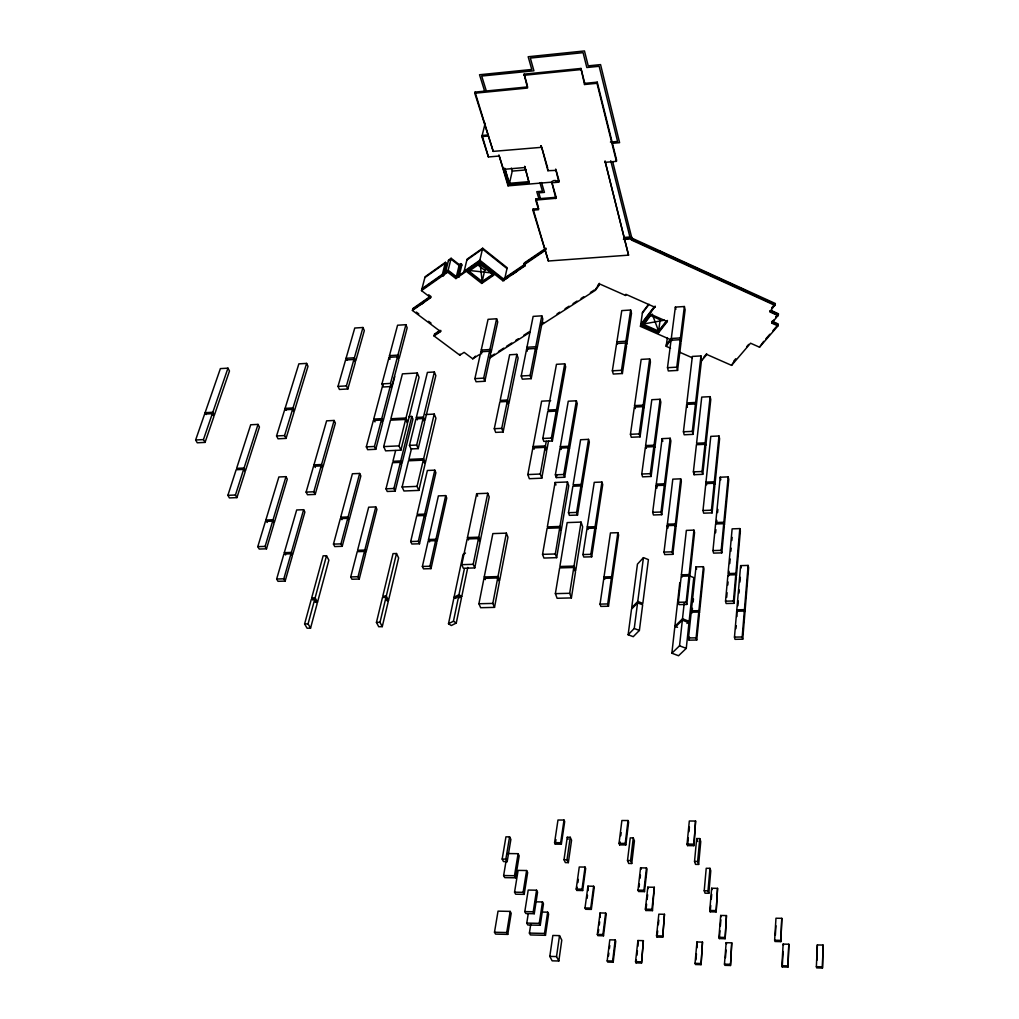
<?xml version="1.0" encoding="UTF-8"?>
<svg xmlns="http://www.w3.org/2000/svg" width="1019" height="1019" viewBox="0 0 1019 1019"><rect width="100%" height="100%" fill="white"/><g stroke="black" fill="none" stroke-linecap="round" stroke-linejoin="round"><path stroke-width="1.5" d="M628.545 255.145L605.069 161.206L628.545 255.145L548.375 261.004L532.873 210.169L538.592 209.697L535.688 200.093L555.814 198.297L551.648 181.675C555.852 178.159 559.253 183.675 558.998 180.949L558.781 182.07L555.699 169.09L555.559 170.39L547.904 170.708L541.42 146.29M822.448 968.05L823.072 945.072L817.34 944.931L816.372 966.674L816.678 967.884L822.448 968.05L823.072 945.072M817.021 960.127L817.34 944.931M787.954 967.095L788.821 944.231L783.14 944.091L781.891 965.719L782.248 966.929L787.954 967.095L788.821 944.231M782.248 966.929L783.127 951.491M780.86 941.632L781.79 918.336L775.969 918.221L774.631 940.219L774.988 941.492L780.86 941.632L781.79 918.336M775.37 935.213L775.943 925.787M701.072 360.433L700.945 361.541L706.829 354.472L731.578 365.362L750.557 343.199L759.512 347.199L777.943 325.914L771.956 323.201L778.427 314.642L769.854 310.757M777.943 325.914L778.032 324.781L772.045 322.08L773.867 319.953M730.496 965.49L731.744 942.83L726.152 942.69L724.458 964.14L724.866 965.337L730.496 965.49L731.744 942.83M725.133 938.716L726.458 915.571L720.7 915.457L718.917 937.302L719.35 938.575L725.133 938.716L726.458 915.571M725.477 957.682L726.076 950.026M771.956 323.201L772.045 322.08M778.338 315.775L769.765 311.878L775.293 304.375L631.704 238.955L631.398 237.72L623.603 238.319M742.724 639.193L742.189 636.977L744.329 611.056L736.699 611.222L734.47 637.117L735.017 639.333L742.724 639.193L744.864 613.298L744.329 611.056M748.112 565.418L748.621 567.685L744.978 611.884L744.443 609.655L748.112 565.418L740.622 565.634L736.813 609.821L737.361 612.05M719.35 938.575L719.987 930.78M720.369 926.105L720.879 919.864M716.14 911.929L717.554 888.351L711.657 888.25L709.746 910.464L710.205 911.801L716.14 911.929L717.554 888.351M710.205 911.801L710.752 905.471M711.3 899.127L711.708 894.364M759.512 347.199L763.702 341.34M735.935 628.685L736.189 625.641M736.979 616.508L736.699 611.222M737.896 605.745L738.304 601.019M738.979 593.134L739.246 589.976M739.921 582.091L740.329 577.365M701.059 964.675L702.499 942.104L696.958 941.976L695.034 963.324L695.48 964.522L701.059 964.675L702.499 942.104M708.816 893.268L708.001 890.823L709.976 868.328L706.218 868.277L704.218 890.759L705.046 893.192L708.816 893.268L710.778 870.799L709.976 868.328M734.024 603.337L733.463 600.993L735.769 574.754L727.923 574.971L725.528 601.172L726.114 603.515L734.024 603.337L736.329 577.123L735.769 574.754M735.896 573.328L739.819 528.594L732.126 528.861L728.05 573.544L735.896 573.328L736.444 575.697L740.354 531.001L739.819 528.594M726.674 597.351L727.095 592.74M727.795 585.033L728.076 581.951M728.623 575.901L729.044 571.29M729.744 563.583L730.164 558.972M730.865 551.266L731.145 548.184M731.846 540.49L732.126 537.408M695.901 959.949L696.448 953.848M696.996 947.759L696.958 941.976M698.639 864.418L697.646 861.463L699.773 838.586L696.678 838.561L694.538 861.424L695.531 864.379L698.639 864.418L700.754 841.579L699.773 838.586M693.888 845.681L695.582 821.047L689.315 820.996L687.061 844.076L687.583 845.604L693.888 845.681L695.582 821.047M721.796 552.871L724.318 526.237L723.719 523.69L715.593 523.97L712.956 550.591L713.58 553.113L721.796 552.871L721.185 550.336L723.719 523.69M723.859 522.25L728.177 476.879L720.216 477.21L715.733 522.53L723.859 522.25L724.458 524.798L728.763 479.465L728.177 476.879M687.583 845.604L688.334 837.924M688.933 831.771L689.379 827.161M731.578 365.362L733.68 361.911M715.593 532.771L715.898 529.651M716.497 523.511L716.816 520.391M717.58 512.582L717.885 509.462M712.103 512.875L711.453 510.188L714.179 483.261L705.823 483.592L702.995 510.494L703.658 513.168L712.103 512.875L714.816 485.961L714.179 483.261M718.981 435.979L719.592 438.718L714.969 484.496L714.332 481.796L718.981 435.979L710.791 436.361L705.976 482.127L706.626 484.827M696.729 640.034L696.104 637.83L698.754 612.062L691.213 612.228L688.487 637.97L689.111 640.161L696.729 640.034L699.352 614.279L698.754 612.062M703.403 566.691L703.976 568.946L699.493 612.878L698.894 610.661L703.403 566.691L696.002 566.895L691.353 610.827L691.977 613.043L692.461 608.343M662.719 937.213L664.464 914.285L658.822 914.17L656.529 935.811L657.038 937.072L662.719 937.213L664.464 914.285M686.271 648.377L688.984 622.749L682.348 620.176L674.731 627.666L671.865 653.204L678.552 655.739L686.271 648.377L679.546 645.804L671.865 653.204M686.959 623.488L689.137 621.348L693.786 577.595L689.876 576.053M657.038 937.072L657.688 930.895M658.35 924.717L658.834 920.081M689.111 640.161L689.43 637.142M693.124 602.076L693.455 598.943M686.793 604.433L686.144 602.102L688.971 576.015L681.227 576.232L678.323 602.28L678.985 604.611L686.793 604.433L689.608 578.372L688.971 576.015M693.939 530.135L694.563 532.517L689.761 576.958L689.124 574.601L693.939 530.135L686.36 530.389L681.393 574.818L682.042 577.162M702.753 474.332L702.066 471.504L704.995 444.322L696.423 444.717L693.391 471.861L694.092 474.701L702.753 474.332L705.67 447.175L704.995 444.322M705.148 442.845L710.128 396.658L701.734 397.092L696.588 443.24L705.148 442.845L705.823 445.698L710.765 399.537L710.128 396.658M679.546 645.804L682.348 620.176M677.533 627.296L674.884 626.277L682.501 618.775L684.208 603.146M652.466 910.629L651.931 909.305L654.325 887.269L647.817 887.167L645.358 909.165L645.906 910.502L652.466 910.629L654.325 887.269M694.092 474.701L694.423 471.682M645.906 910.502L646.606 904.222M647.129 899.51L647.651 894.797M641.55 963.019L643.371 940.652L637.932 940.524L635.538 961.681L636.06 962.866L641.55 963.019L643.371 940.652M644.505 891.612L643.944 890.224L646.454 867.946L640.556 867.87L637.996 890.122L638.569 891.51L644.505 891.612L647.001 869.36L646.454 867.946M636.06 962.866L636.404 959.847M636.913 955.312L637.423 950.791M637.932 946.256L637.932 940.524M674.884 626.277L679.775 582.677M639.079 887.065L639.41 884.097M640.098 878.161L640.429 875.206M693.06 434.361L692.334 431.368L695.467 403.944L686.666 404.403L683.431 431.789L684.169 434.782L693.06 434.361L696.181 406.963L695.467 403.944M695.633 402.454L700.957 355.924L692.347 356.421L686.844 402.913L695.633 402.454L696.346 405.473L701.632 358.955L700.957 355.924M672.82 554.349L675.903 527.893L675.228 525.358L667.203 525.638L664.006 552.081L664.719 554.591L672.82 554.349L672.12 551.839L675.228 525.358M631.742 863.501L634.429 840.892L633.27 837.924L630.251 837.885L627.513 860.533L628.698 863.462L631.742 863.501L630.57 860.571L633.27 837.924M680.667 478.828L681.329 481.388L676.081 526.454L675.393 523.919L680.667 478.828L672.807 479.147L667.381 524.199L668.082 526.721M625.832 844.929L628.621 822.078L628.022 820.537L621.883 820.499L619.03 843.35L619.641 844.866L625.832 844.929L625.233 843.414L628.022 820.537M613.183 962.229L612.636 961.044L615.196 939.964L609.795 939.824L607.184 960.892L607.744 962.076L613.183 962.229L615.743 941.161L615.196 939.964M608.483 956.064L608.852 953.058M609.413 948.549L609.782 945.543M677.559 370.419L676.769 367.158L680.221 339.684L671.062 340.244L667.496 367.693L668.311 370.941L677.559 370.419L680.985 342.957L680.221 339.684M684.373 306.515L685.125 309.801L681.214 341.212L680.437 337.926L684.373 306.515L675.368 307.101L671.292 338.486L671.814 340.664M619.641 844.866L620.023 841.821M620.775 835.733L621.157 832.689M661.751 514.684L661.013 512.022L664.337 485.248L656.096 485.579L652.682 512.315L653.434 514.977L661.751 514.684L665.063 487.935L664.337 485.248M670.184 438.259L670.884 440.972L665.241 486.483L664.515 483.796L670.184 438.259L662.108 438.641L656.287 484.127L657.026 486.802M603.503 935.786L602.917 934.538L605.63 913.062L600.089 912.948L597.325 934.398L597.911 935.659L603.503 935.786L606.203 914.336L605.63 913.062M598.306 932.589L598.701 929.532M599.287 924.934L599.682 921.877M600.267 917.278L600.089 912.948M639.384 630.455L642.658 604.802L637.576 602.828L631.513 609.171L628.137 634.748L633.245 636.684L639.384 630.455L634.251 628.494L628.137 634.748M670.527 348.218L666.184 346.32L671.406 338.817L666.324 345.212M634.251 628.494L637.576 602.828M637.767 601.439L643.435 557.648L648.402 559.609L642.836 603.401L637.767 601.439L631.691 607.783L637.448 564.118L643.435 557.648M591.351 909.394L594.23 887.587L593.631 886.25L587.938 886.148L585.008 907.954L585.619 909.279L591.351 909.394L590.74 908.069L593.631 886.25M666.184 346.32L667.33 337.62M651.103 476.472L650.313 473.669L653.867 446.653L645.409 447.035L641.766 474.026L642.569 476.828L651.103 476.472L654.631 449.481L653.867 446.653M660.095 399.27L660.834 402.123L654.822 448.016L654.058 445.188L660.095 399.27L651.816 399.703L645.613 445.57L646.39 448.398M667.254 321.596L667.407 320.475L658.491 331.901L642.696 324.946L642.543 326.055L658.338 333.009L667.254 321.596L651.358 314.553L642.543 326.055M587.084 898.376L587.504 895.268M588.129 890.606L587.938 886.148M582.664 890.53L582.04 889.154L585.059 867.08L579.263 866.991L576.194 889.052L576.843 890.428L582.664 890.53L585.683 868.468L585.059 867.08M658.338 333.009L660.146 319.749L650.16 315.33M576.843 890.428L577.276 887.269M577.926 882.556L578.359 879.41M640.047 436.858L643.817 409.625L643.014 406.645L634.34 407.091L630.443 434.311L631.283 437.266L640.047 436.858L639.219 433.89L643.014 406.645M671.266 339.938L640.454 326.386L655.217 306.171L640.607 325.265M649.651 358.905L650.428 361.911L644.021 408.148L643.218 405.167L649.651 358.905L641.168 359.389L634.557 405.613L635.372 408.594M608.483 606.241L612.152 580.448L611.375 578.13L603.808 578.333L600.051 604.114L600.841 606.407L608.483 606.241L607.706 603.936L611.375 578.13M558.832 961.006L561.787 940.117L559.52 935.62L552.846 935.455L549.801 956.395L552.132 960.828L558.832 961.006L556.527 956.574L559.52 935.62M568.347 862.634L571.57 840.229L570.245 837.287L567.265 837.261L564.004 859.692L565.354 862.596L568.347 862.634L567.01 859.73L570.245 837.287M617.858 532.695L618.597 535.039L612.343 579.034L611.578 576.716L617.858 532.695L610.432 532.937L604.012 576.932L604.789 579.238M561.354 844.216L564.692 821.581L564.016 820.053L557.979 820.015L554.578 842.649L555.279 844.152L561.354 844.216L560.667 842.713L564.016 820.053M640.454 326.386L642.505 312.311L648.237 304.745M530.797 923.991L529.396 933.086L530.389 934.945L545.471 935.315L544.503 933.442L547.662 912.171L541.662 912.043M545.471 935.315L548.617 914.056L547.662 912.171M528.211 913.928L526.772 923.087L527.791 924.985L540.248 925.265L543.471 903.878L542.503 901.955L534.758 901.802M555.279 844.152L555.954 839.631M622.38 373.527L621.475 370.305L625.628 342.995L616.61 343.543L612.355 370.814L613.272 374.037L622.38 373.527L626.507 346.243L625.628 342.995M630.646 310.018L631.5 313.279L626.774 344.498L625.895 341.25L630.646 310.018L621.768 310.604L616.89 341.798L617.489 343.951M540.248 925.265L539.255 923.367L542.503 901.955M534.249 913.725L533.23 911.763L536.554 890.198L528.211 890.058L524.81 911.597L525.842 913.546L534.249 913.725L537.561 892.185L536.554 890.198M591.695 556.794L590.854 554.323L594.867 528.122L587.033 528.39L582.932 554.565L583.785 557.036L591.695 556.794L595.695 530.619L594.867 528.122M601.923 482.051L602.713 484.573L595.911 529.192L595.083 526.696L601.923 482.051L594.243 482.356L587.25 526.963L588.09 529.46M540.872 325.252L595.504 290.211L599.885 284.059L625.564 295.459L625.73 294.351M775.204 305.496L631.538 240.076L631.398 237.72M631.538 240.076L631.704 238.955M524.186 894.364L523.129 892.338L526.606 870.519L518.111 870.392L514.557 892.173L515.627 894.211L524.186 894.364L527.651 872.57L526.606 870.519M571.379 597.924L575.468 572.181L573.799 567.494L559.648 567.901L555.368 593.644L557.113 598.28L571.379 597.924L569.685 593.287L573.799 567.494M574.028 566.093L581.059 522.097L567.163 522.594L559.877 566.5L574.028 566.093L575.697 570.78L582.664 526.848L581.059 522.097M507.768 934.398L511.194 913.266L510.175 911.394L498.036 911.139L494.495 932.245L495.552 934.105L507.768 934.398L506.723 932.538L510.175 911.394M577.518 515.054L576.614 512.417L580.932 485.91L572.869 486.241L568.462 512.71L569.379 515.347L577.518 515.054L581.798 488.56L580.932 485.91M581.161 484.471L588.498 439.355L580.601 439.737L573.111 484.802L581.161 484.471L582.04 487.12L589.339 442.042L588.498 439.355M506.086 860.889L503.628 875.55L504.736 877.639L515.589 877.818L514.493 875.716L518.098 853.693L507.322 853.553M515.589 877.818L519.181 855.82L518.098 853.693M507.169 861.628L510.888 839.414L509.589 836.866L505.946 836.828L502.176 859.055L503.488 861.577L507.169 861.628L505.857 859.093L509.589 836.866M556.654 557.66L555.304 553.967L559.711 527.867L547.101 528.301L542.541 554.361L543.929 558.055L556.654 557.66L561.036 531.6L559.711 527.867M559.953 526.454L567.468 481.974L555.1 482.484L547.343 526.887L559.953 526.454L561.278 530.173L568.742 485.757L567.468 481.974M564.679 477.249L563.736 474.472L568.309 447.723L560.055 448.105L555.368 474.816L556.336 477.593L564.679 477.249L569.239 450.513L568.309 447.723M576.359 400.785L577.238 403.6L569.481 449.061L568.564 446.271L576.359 400.785L568.258 401.206L560.31 446.653L561.24 449.443M604.866 162.352L616.406 161.346L616.61 160.2L597.236 82.144L584.766 83.367L584.537 84.513L597.007 83.291L597.236 82.144M556.336 477.593L556.845 474.625M552.362 440.985L557.189 414.045L556.221 411.103L547.763 411.536L542.809 438.476L543.815 441.393L552.362 440.985L551.368 438.068L556.221 411.103M541.777 478.191L546.604 451.544L545.152 447.354L532.835 447.927L527.829 474.574L529.345 478.713L541.777 478.191L540.287 474.039L545.152 447.354M548.566 440.717L546.859 450.092L545.42 445.914L546.273 441.214M556.489 409.638L564.73 363.834L556.463 364.318L548.031 410.071L556.489 409.638L557.457 412.58L565.66 366.802L564.73 363.834M534.096 449.264L533.103 446.475L541.624 401.168L550.668 400.696M494.508 607.375L499.386 581.964L497.718 577.964L483.961 578.346L478.917 603.745L480.65 607.706L494.508 607.375L492.814 603.414L497.718 577.964M506.354 533.141L507.959 537.191L499.654 580.575L497.985 576.576L506.354 533.141L492.852 533.599L484.229 576.958L485.362 579.62M531.192 378.66L536.453 351.657L535.408 348.46L526.619 348.995L521.218 375.986L522.314 379.157L531.192 378.66L530.109 375.489L535.408 348.46M541.79 315.826L542.821 319.023L536.796 349.925L535.739 346.74L541.79 315.826L533.141 316.387L526.963 347.262L527.676 349.39M548.375 261.004L533.115 209.022L538.822 208.564M555.521 198.463L555.864 197.304M555.559 198.463L555.954 197.253M584.537 84.513L580.97 68.451L524.123 74.158L527.524 88.042L474.778 93.226L493.221 151.372L541.153 147.36M474.752 567.927L479.987 542.197L478.471 538.567L467.161 538.949L461.773 564.666L463.352 568.258L474.752 567.927L473.198 564.322L478.471 538.567M503.106 432.031L508.57 405.167L507.233 401.473L499.87 401.855L494.291 428.719L495.68 432.387L503.106 432.031L501.743 428.349L507.233 401.473M487.744 493.26L489.209 496.941L480.267 540.809L478.752 537.166L487.744 493.26L476.65 493.706L467.454 537.548L468.485 539.968M507.538 400.008L516.862 354.345L509.653 354.778L500.176 400.403L507.538 400.008L508.863 403.715L518.136 358.077L516.862 354.345M456.27 623.029L461.467 597.886L458.69 596.077L453.773 598.637L448.5 623.743L451.315 625.539L456.27 623.029L453.455 621.233L448.5 623.743M459.302 597.796L461.76 596.51L467.785 567.379M504.672 279.117L507.156 267.742L482.662 248.216L479.401 262.189L502.953 280.811L525.027 265.832L525.256 264.723L524.097 263.794L545.827 249.018M453.455 621.233L458.69 596.077M455.913 598.471L454.054 597.261L458.97 594.701L464.397 568.627M547.904 170.708L548.146 169.562M535.688 200.093L535.93 198.96L555.75 197.329M454.054 597.261L463.072 554.387L465.492 553.075M524.097 263.794L523.868 264.902L525.027 265.832M532.873 210.169L533.115 209.022M540.732 147.118L540.898 145.972M540.949 147.169L541.025 145.984M541.076 147.271L541.229 146.048M484.84 381.272L483.668 378.113L489.528 351.237L480.853 351.772L474.892 378.622L476.077 381.756L484.84 381.272L490.674 354.408L489.528 351.237M496.61 318.769L497.718 321.953L491.043 352.689L489.897 349.53L496.61 318.769L488.063 319.329L481.235 350.052L482.012 352.154M529.09 182.719L524.747 166.428L529.09 182.719L509.233 184.401L504.749 168.173L509.487 183.293L529.332 181.611M502.953 280.811L503.195 279.703L525.256 264.723M430.999 568.64L436.705 543.051L435.623 540.656L428.184 540.898L422.375 566.475L423.496 568.857L430.999 568.64L429.903 566.246L435.623 540.656M445.698 495.603L446.742 498.036L437.024 541.662L435.941 539.255L445.698 495.603L438.399 495.896L428.502 539.51L429.585 541.904M434.043 335.964L440.577 331.57L440.845 330.474L434.311 334.882L434.043 335.964L459.786 355.172L464.116 352.345L472.765 358.828L475.491 356.141M552.413 182.095L508.035 185.84L508.29 184.732M509.233 184.401L512.251 171.103L511.321 168.071M470.116 269.487L467.441 272.264L481.732 283.435L484.738 270.315L487.146 268.647M459.786 355.172L460.04 354.09M419.497 543.777L418.35 541.293L424.312 515.512L416.746 515.792L410.695 541.548L411.854 544.019L419.497 543.777L425.433 518.009L424.312 515.512M424.643 514.111L434.807 470.167L427.381 470.485L417.077 514.391L424.643 514.111L425.764 516.608L435.877 472.689L434.807 470.167M418.847 490.394L425.038 464.193L423.293 460.142L408.517 460.805L402.11 486.98L403.944 490.992L418.847 490.394L417.051 486.369L423.293 460.142M508.035 185.84L498.915 154.952M382.252 626.647L388.175 601.783L385.959 597.414L382.456 597.503L376.444 622.392L378.724 626.723L382.252 626.647L379.998 622.316L385.959 597.414M388.506 600.433L398.633 557.941L396.493 553.521L393.041 553.623L382.787 596.153L386.29 596.064L388.506 600.433L386.176 600.484M434.234 414.083L435.928 418.172L425.382 462.766L423.624 458.716L434.234 414.083L425.547 414.542M386.29 596.064L396.493 553.521M463.976 272.022L467.059 259.183L482.662 248.216M493.221 151.372L475.071 92.092L527.778 86.895M418.21 448.602L416.669 445.048L423.089 418.529L415.981 418.885L409.46 445.379L411.026 448.946L418.21 448.602L424.605 422.108L423.089 418.529M434.374 371.999L435.826 375.616L424.948 420.669L423.445 417.089L434.374 371.999L427.407 372.406L416.338 417.446L417.344 419.841M457.658 276.442L460.766 263.615L461.938 264.52L458.83 277.346M498.648 156.073L488.419 156.977L482.153 135.476L488.394 134.903M459.289 264.66L451.124 258.266L447.672 272.188L455.901 278.582L459.289 264.66L460.766 263.615M411.485 448.627L408.861 459.391L423.624 458.716M488.419 156.977L481.872 136.597L485.171 123.286M395.143 491.158L401.601 465.033L400.391 462.346L392.57 462.702L385.997 488.814L387.245 491.476L395.143 491.158L393.907 488.483L400.391 462.346M400.9 450.143L407.498 423.7L405.638 419.42L390.481 420.197L383.679 446.602L385.615 450.857L400.9 450.143L399.002 445.876L405.638 419.42M445.367 272.901L448.564 260.087L451.124 258.266M411.778 416.44L412.95 419.153L401.957 463.62L400.747 460.932L411.778 416.44L408.708 416.605M405.995 417.981L417.281 372.992L402.429 373.858L390.85 418.758L405.995 417.981L407.855 422.261L419.064 377.31L417.281 372.992M445.405 262.329L442.195 275.143L443.38 276.047L446.577 263.246L445.405 262.329L425.076 276.773L421.484 290.619L430.744 297.663L412.402 310.438L440.577 331.57M395.627 450.551L392.926 461.289L400.747 460.932M359.248 579.034L358.038 576.716L364.471 551.432L357.236 551.661L350.727 576.92L351.95 579.238L359.248 579.034L365.655 553.776L364.471 551.432M364.815 550.056L375.782 506.914L368.674 507.195L357.58 550.285L364.815 550.056L365.999 552.4L376.928 509.296L375.782 506.914M474.778 93.226L475.071 92.092M375.769 449.303L374.457 446.475L381.373 420.095L373.336 420.503L366.331 446.857L367.655 449.685L375.769 449.303L382.66 422.936L381.373 420.095M394.735 376.661L383.029 421.509L381.756 418.656L390.379 385.755M391.831 386.507L398.773 359.936L397.461 356.816L389.029 357.338L381.947 383.896L383.31 386.978L391.831 386.507L390.494 383.411L397.461 356.816M412.402 310.438L412.682 309.343L431.012 296.567L428.706 294.809M405.893 324.692L407.167 327.812L399.219 358.229L397.907 355.121L405.893 324.692L397.576 325.227L389.475 355.631L390.366 357.707M342.218 546.311L340.945 543.879L347.734 518.353L340.333 518.62L333.468 544.121L334.754 546.566L342.218 546.311L348.969 520.811L347.734 518.353M359.656 473.453L360.853 475.937L349.339 519.423L348.09 516.964L359.656 473.453L352.396 473.759L340.703 517.232L341.964 519.69M375.017 421.917L373.718 419.076L382.851 384.711M310.553 628.15L317.176 603.515L314.744 599.21L311.317 599.287L304.605 623.946L307.088 628.226L310.553 628.15L308.069 623.87L314.744 599.21M315.253 602.242L317.533 602.178L328.87 560.106L326.513 555.724L323.138 555.826L311.674 597.949L312.897 600.115M317.533 602.178L315.113 597.86L326.513 555.724M315.202 494.419L322.526 468.562L321.189 465.912L313.546 466.256L306.108 492.101L307.483 494.737L315.202 494.419L313.827 491.782L321.189 465.912M347.848 388.978L346.422 385.908L353.911 359.465L345.581 359.962L338.002 386.379L339.429 389.449L347.848 388.978L355.3 362.547L353.911 359.465M362.968 327.494L364.318 330.589L355.784 360.853L354.395 357.771L362.968 327.494L354.765 328.029L346.065 358.28L347.008 360.331M334.117 420.452L335.404 423.127L322.934 467.161L321.584 464.511L334.117 420.452L326.615 420.847L313.954 464.855L315.304 467.504M285.142 581.11L283.817 578.817L290.988 553.788L283.906 554.018L276.658 579.021L277.996 581.314L285.142 581.11L292.3 556.094L290.988 553.788M303.637 509.704L304.885 512.048L292.682 554.744L291.383 552.425L303.637 509.704L296.682 509.971L284.301 552.655L285.613 554.96M266.494 548.808L265.106 546.401L272.659 521.129L265.424 521.397L257.794 546.643L259.195 549.05L266.494 548.808L274.022 523.562L272.659 521.129M285.97 476.663L287.282 479.121L274.442 522.187L273.079 519.754L285.97 476.663L278.875 476.968L265.844 520.021L267.22 522.454M286.046 438.399L294.02 412.224L292.568 409.358L284.658 409.791L276.557 435.954L278.047 438.794L286.046 438.399L284.556 435.559L292.568 409.358M306.617 363.388L308.005 366.28L294.453 410.797L293.001 407.944L306.617 363.388L298.86 363.859L285.091 408.364L286.072 410.275M236.93 497.616L235.44 495.017L243.63 469.402L236.153 469.746L227.887 495.323L229.402 497.922L236.93 497.616L245.095 472.026L243.63 469.402M244.076 468.014L258.024 424.388L250.699 424.77L236.612 468.358L244.076 468.014L245.541 470.625L259.437 427.025L258.024 424.388M205.061 442.399L213.926 416.491L212.334 413.676L204.615 414.083L195.635 439.991L197.266 442.794L205.061 442.399L203.443 439.597L212.334 413.676M227.963 368.152L229.479 370.992L214.398 415.077L212.818 412.262L227.963 368.152L220.384 368.611L205.099 412.682L206.169 414.555M597.593 285.804L599.35 283.333M631.092 239.159L631.844 238.115L612.776 162.021M595.695 289.09L599.197 284.174M625.564 295.459L626.277 294.491L655.051 307.292M659.459 252.075L660.21 251.043M642.378 313.126L649.078 304.299M640.734 324.437L654.185 306.834M643.588 323.8L648.874 316.884M664.426 320.195L642.823 324.118L658.592 331.06L666.63 320.781M666.439 344.371L670.668 339.047M744.125 290.644L744.94 289.663M703.874 357.058L706.676 353.682M771.74 307.776L775.357 303.522L631.844 238.115M771.676 308.63L775.293 304.375M733.756 361.07L735.756 358.739M746.66 346.753L748.659 344.422M775.765 316.985L778.491 313.801L771.358 310.553M775.688 317.826L778.427 314.642M765.753 338.983L769.842 334.245M772.911 330.691L778.032 324.781M424.859 277.588L445.201 263.144L446.373 264.061M448.36 260.902L450.92 259.081L459.085 265.475L460.575 264.43L461.734 265.335M421.981 288.708L442.399 274.315L443.583 275.232M445.583 272.073L448.143 270.264L456.372 276.658L457.862 275.614L459.034 276.518M421.777 289.536L447.94 271.092L456.168 277.474L479.656 261.081L504.354 280.62M421.484 290.619L447.672 272.188M466.868 259.998L482.471 249.031L506.978 268.557M464.18 271.207L479.847 260.253L504.532 279.792M412.899 308.528L430.005 296.605M455.901 278.582L479.401 262.189M414.185 308.642L430.655 297.166M473.746 266.953L477.363 264.43M421.242 304.401L423.713 302.681M467.441 272.264L479.516 263.857L493.82 275.155L481.732 283.435M467.899 270.341L482.165 281.511L494.253 273.219M494.075 274.047L481.974 282.339L467.708 271.169M545.993 248.19L524.275 262.966L525.435 263.896M525.626 263.08L545.853 249.324M503.373 278.875L545.611 250.139M504.074 279.423L524.25 265.73M505.819 278.913L508.392 277.168M512.239 274.557L517.385 271.067M434.361 334.168L439.928 330.411M435.635 334.283L440.081 331.277M472.765 358.828L478.968 354.816M490.47 356.637L494.47 354.077M498.469 351.504L503.794 348.09M506.456 346.384L511.78 342.957M515.78 340.397L518.442 338.69M523.779 335.264L529.103 331.85M541.089 324.144L543.751 322.437M557.075 313.89L559.737 312.183M565.061 308.757L569.061 306.197M573.06 303.624L577.047 301.064M581.047 298.503L583.709 296.784M590.37 292.517L594.37 289.944M490.241 357.733L530.211 332.092M558.501 182.21L551.406 182.809M523.868 75.304L580.728 69.61M481.872 136.597L488.114 136.024M610.432 142.087L617.578 141.437L599.159 66.286L586.829 67.521L583.085 52.657L530.339 58.07L533.918 70.782L481.694 76.043L486.356 91.048M612.457 143.31L619.603 142.673L600.56 64.605L588.218 65.853L584.473 50.95L528.173 56.746L531.765 69.47L479.529 74.744L484.662 91.239M504.494 169.294L524.505 167.549M512.251 171.103L525.906 169.918M555.584 181.828L558.756 181.56M623.743 237.478L631.525 236.879M623.946 238.713L628.659 238.357M623.424 239.44L631.22 238.854M346.065 358.28L354.395 357.771M389.475 355.631L397.907 355.121M481.235 350.052L489.897 349.53M526.963 347.262L535.739 346.74M616.89 341.798L625.895 341.25M671.292 338.486L680.437 337.926M338.002 386.379L346.422 385.908M381.947 383.896L390.494 383.411M474.892 378.622L483.668 378.113M521.218 375.986L530.109 375.489M612.355 370.814L621.475 370.305M667.496 367.693L676.769 367.158M205.099 412.682L212.818 412.262M285.091 408.364L293.001 407.944M373.718 419.076L381.756 418.656M634.557 405.613L643.218 405.167M416.338 417.446L423.445 417.089M195.635 439.991L203.443 439.597M276.557 435.954L284.556 435.559M494.291 428.719L501.743 428.349M366.331 446.857L374.457 446.475M542.809 438.476L551.368 438.068M630.443 434.311L639.219 433.89M683.431 431.789L692.334 431.368M383.679 446.602L399.002 445.876M409.46 445.379L416.669 445.048M533.103 446.475L545.42 445.914M560.31 446.653L568.564 446.271M645.613 445.57L654.058 445.188M313.954 464.855L321.584 464.511M527.829 474.574L540.287 474.039M555.368 474.816L563.736 474.472M641.766 474.026L650.313 473.669M693.391 471.861L702.066 471.504M402.11 486.98L417.051 486.369M227.887 495.323L235.44 495.017M306.108 492.101L313.827 491.782M385.997 488.814L393.907 488.483M656.287 484.127L664.515 483.796M705.976 482.127L714.332 481.796M265.844 520.021L273.079 519.754M340.703 517.232L348.09 516.964M568.462 512.71L576.614 512.417M652.682 512.315L661.013 512.022M702.995 510.494L711.453 510.188M587.25 526.963L595.083 526.696M667.381 524.199L675.393 523.919M467.454 537.548L478.752 537.166M428.502 539.51L435.941 539.255M257.794 546.643L265.106 546.401M333.468 544.121L340.945 543.879M410.695 541.548L418.35 541.293M284.301 552.655L291.383 552.425M542.541 554.361L555.304 553.967M582.932 554.565L590.854 554.323M664.006 552.081L672.12 551.839M712.956 550.591L721.185 550.336M461.773 564.666L473.198 564.322M422.375 566.475L429.903 566.246M276.658 579.021L283.817 578.817M350.727 576.92L358.038 576.716M484.229 576.958L497.985 576.576M604.012 576.932L611.578 576.716M681.393 574.818L689.124 574.601M311.674 597.949L315.113 597.86M555.368 593.644L569.685 593.287M478.917 603.745L492.814 603.414M600.051 604.114L607.706 603.936M678.323 602.28L686.144 602.102M725.528 601.172L733.463 600.993M691.353 610.827L698.894 610.661M736.813 609.821L744.443 609.655M304.605 623.946L308.069 623.87M376.444 622.392L379.998 622.316M688.487 637.97L696.104 637.83M734.47 637.117L742.189 636.977M554.578 842.649L560.667 842.713M619.03 843.35L625.233 843.414M687.061 844.076L693.379 844.152M564.004 859.692L567.01 859.73M627.513 860.533L630.57 860.571M694.538 861.424L697.646 861.463M502.176 859.055L505.857 859.093M503.628 875.55L514.493 875.716M704.218 890.759L708.001 890.823M576.194 889.052L582.04 889.154M637.996 890.122L643.944 890.224M514.557 892.173L523.129 892.338M585.008 907.954L590.74 908.069M645.358 909.165L651.931 909.305M709.746 910.464L715.682 910.578M524.81 911.597L533.23 911.763M526.772 923.087L539.255 923.367M597.325 934.398L602.917 934.538M656.529 935.811L662.223 935.951M718.917 937.302L724.7 937.442M494.495 932.245L506.723 932.538M529.396 933.086L544.503 933.442M774.631 940.219L780.503 940.359M549.801 956.395L556.527 956.574M607.184 960.892L612.636 961.044M635.538 961.681L641.027 961.834M695.034 963.324L700.613 963.477M724.458 964.14L730.088 964.292M781.891 965.719L787.623 965.885M816.372 966.674L822.155 966.84M469.453 270.506L492.712 273.054M682.501 618.775L689.137 621.348M679.214 352.026L692.258 357.745M772.109 321.227L778.299 324.029M772.478 321.928L777.433 324.157M772.415 322.679L776.121 324.36M770.937 310.897L777.624 313.928M770.733 311.075L777.179 314.005M770.555 311.521L776.3 314.132M659.904 251.464L744.609 290.058M659.764 251.668L744.456 290.249M631.831 239.49L637.601 242.127M640.48 243.439L662.108 253.285M664.999 254.61L706.817 273.652M709.695 274.964L773.154 303.866M458.97 594.701L461.76 596.51M416.363 312.107L418.809 313.941M428.604 321.291L431.05 323.125M477.656 264.723L484.738 270.315M567.265 837.261L568.156 839.223M389.029 357.338L389.908 359.401M476.65 493.706L477.644 496.151M640.556 867.87L641.117 869.271M647.817 887.167L648.339 888.517M652.173 314.018L658.592 331.06M480.853 351.772L481.63 353.873M555.1 482.484L555.966 484.993M526.619 348.995L527.332 351.122M726.152 942.69L726.56 943.912M711.657 888.25L712.115 889.612M720.7 915.457L721.134 916.743M696.678 838.561L697.671 841.554M499.386 156.442L507.819 183.242M535.93 198.96L538.414 207.188M539.026 199.214L536.771 191.687L542.439 191.215L539.904 182.681M540.579 198.896L538.771 192.846L544.439 192.374L541.535 182.528M541.841 147.742L547.725 168.11M552.081 183.203L556.068 196.96M524.123 74.158L527.371 85.481M556.196 170.683L559.049 180.707M656.096 485.579L656.847 488.254M667.203 525.638L667.904 528.16M783.14 944.091L783.484 945.314M662.108 438.641L662.821 441.342M696.002 566.895L696.601 569.15M580.97 68.451L584.766 83.367M610.738 160.76L629.92 237.007M597.007 83.291L616.406 161.346M686.666 404.403L687.405 407.409M675.368 307.101L675.877 309.292M720.216 477.21L720.815 479.783M740.622 565.634L741.144 567.901M480.14 263.437L482.165 281.511"/></g></svg>
